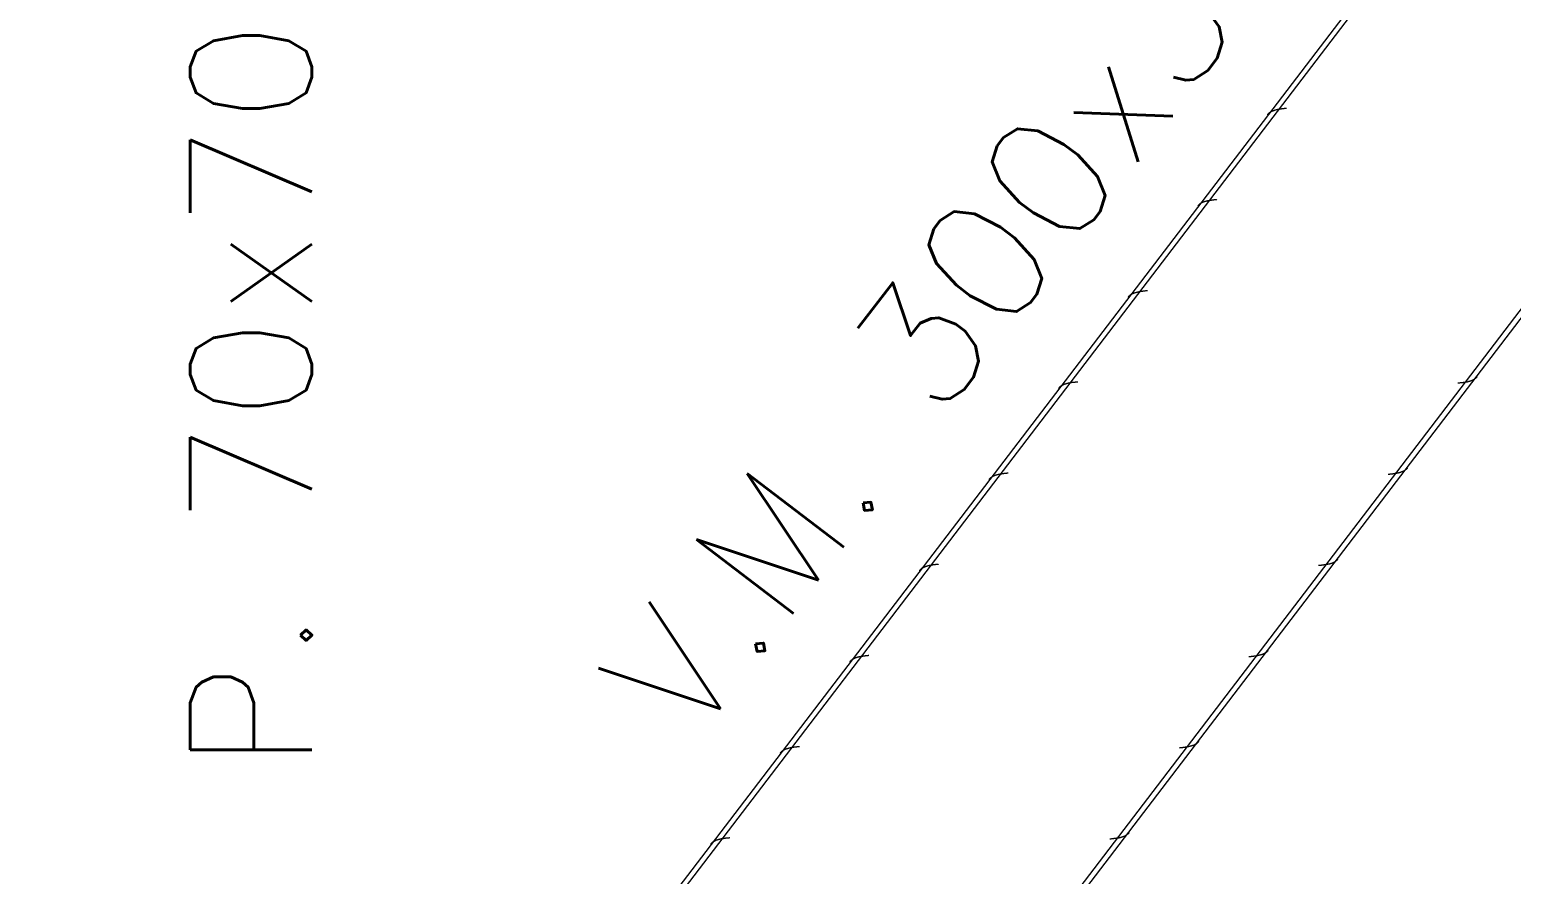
# Model space of a CAD drawing. Extents: x -58 to 5689, y 66 to 4123.
# Drawn here: x 4921.9 to 5058.9, y 3150.1 to 3228.2 of the extents above; entities that cross this region are included whole.
import ezdxf
from ezdxf.xclip import XClip

# ---------------------------------------------------------------- set-up
doc = ezdxf.new("R2010")
doc.units = 0
doc.header["$LTSCALE"] = 30
doc.header["$MEASUREMENT"] = 0
doc.header["$XCLIPFRAME"] = 0
doc.layers.get('0').update_dxf_attribs({"linetype": 'CONTINUOUS'})
doc.layers.add("EJE3-3'$0$RLA-CONTORNO", color=30, linetype='CONTINUOUS', lineweight=15)
doc.layers.add("EJE3-3'$0$RLA-TEXTOS-1", color=9, linetype='CONTINUOUS', lineweight=9)
doc.styles.add("EJE3-3'$0$RomanS", font='romans.shx', dxfattribs={"height": 11.25})

# ---------------------------------------------------------------- blocks, each defined once
blk = doc.blocks.new("EJE3-3'$0$FP_13-EJE 3-3_")
at = {"layer": "EJE3-3'$0$RLA-CONTORNO"}
for p, q in [((2342.67, 1103), (2140.49, 838.02)), ((2254.92, 988.09), (2254.91, 988.07)), ((2254.94, 988.11), (2254.92, 988.09)), ((2254.95, 988.13), (2254.94, 988.11)), ((2254.97, 988.14), (2254.95, 988.13)), ((2254.99, 988.16), (2254.97, 988.14)), ((2255.01, 988.18), (2254.99, 988.16)), ((2255.03, 988.2), (2255.01, 988.18)), ((2255.05, 988.21), (2255.03, 988.2)), ((2255.07, 988.23), (2255.05, 988.21)), ((2255.09, 988.24), (2255.07, 988.23)), ((2255.11, 988.26), (2255.09, 988.24)), ((2255.13, 988.27), (2255.11, 988.26)), ((2255.15, 988.29), (2255.13, 988.27)), ((2255.17, 988.3), (2255.15, 988.29)), ((2255.19, 988.31), (2255.17, 988.3)), ((2255.22, 988.33), (2255.19, 988.31)), ((2255.24, 988.34), (2255.22, 988.33)), ((2255.26, 988.35), (2255.24, 988.34)), ((2255.29, 988.37), (2255.26, 988.35)), ((2255.31, 988.38), (2255.29, 988.37)), ((2255.34, 988.39), (2255.31, 988.38)), ((2255.36, 988.4), (2255.34, 988.39)), ((2255.39, 988.41), (2255.36, 988.4)), ((2255.42, 988.42), (2255.39, 988.41)), ((2255.44, 988.43), (2255.42, 988.42)), ((2255.47, 988.44), (2255.44, 988.43)), ((2255.5, 988.45), (2255.47, 988.44)), ((2255.53, 988.46), (2255.5, 988.45)), ((2255.56, 988.47), (2255.53, 988.46)), ((2255.58, 988.48), (2255.56, 988.47)), ((2255.61, 988.49), (2255.58, 988.48)), ((2255.64, 988.5), (2255.61, 988.49)), ((2255.67, 988.5), (2255.64, 988.5)), ((2255.7, 988.51), (2255.67, 988.5)), ((2255.73, 988.52), (2255.7, 988.51)), ((2255.77, 988.53), (2255.73, 988.52)), ((2255.8, 988.53), (2255.77, 988.53)), ((2255.83, 988.54), (2255.8, 988.53)), ((2255.86, 988.55), (2255.83, 988.54)), ((2255.89, 988.55), (2255.86, 988.55)), ((2255.93, 988.56), (2255.89, 988.55)), ((2255.96, 988.57), (2255.93, 988.56)), ((2255.99, 988.57), (2255.96, 988.57)), ((2256.02, 988.58), (2255.99, 988.57)), ((2256.06, 988.58), (2256.02, 988.58)), ((2256.09, 988.59), (2256.06, 988.58)), ((2256.13, 988.59), (2256.09, 988.59)), ((2256.16, 988.6), (2256.13, 988.59)), ((2256.19, 988.6), (2256.16, 988.6)), ((2256.23, 988.61), (2256.19, 988.6)), ((2256.26, 988.61), (2256.23, 988.61)), ((2256.3, 988.61), (2256.26, 988.61)), ((2256.33, 988.62), (2256.3, 988.61)), ((2256.37, 988.62), (2256.33, 988.62)), ((2256.4, 988.63), (2256.37, 988.62)), ((2256.44, 988.63), (2256.4, 988.63)), ((2256.47, 988.64), (2256.44, 988.63)), ((2256.51, 988.64), (2256.47, 988.64)), ((2256.54, 988.64), (2256.51, 988.64)), ((2256.58, 988.65), (2256.54, 988.64)), ((2256.61, 988.65), (2256.58, 988.65)), ((2256.65, 988.65), (2256.61, 988.65)), ((2256.69, 988.66), (2256.65, 988.65)), ((2248.49, 979.66), (2248.47, 979.64)), ((2248.5, 979.68), (2248.49, 979.66)), ((2248.52, 979.69), (2248.5, 979.68)), ((2248.54, 979.71), (2248.52, 979.69)), ((2248.56, 979.73), (2248.54, 979.71)), ((2248.57, 979.75), (2248.56, 979.73)), ((2248.59, 979.76), (2248.57, 979.75)), ((2248.61, 979.78), (2248.59, 979.76)), ((2248.63, 979.8), (2248.61, 979.78)), ((2248.65, 979.81), (2248.63, 979.8)), ((2248.67, 979.83), (2248.65, 979.81)), ((2248.69, 979.84), (2248.67, 979.83)), ((2248.72, 979.86), (2248.69, 979.84)), ((2248.74, 979.87), (2248.72, 979.86)), ((2248.76, 979.88), (2248.74, 979.87)), ((2248.78, 979.9), (2248.76, 979.88)), ((2248.81, 979.91), (2248.78, 979.9)), ((2248.83, 979.92), (2248.81, 979.91)), ((2248.85, 979.93), (2248.83, 979.92)), ((2248.88, 979.95), (2248.85, 979.93)), ((2248.9, 979.96), (2248.88, 979.95)), ((2248.93, 979.97), (2248.9, 979.96)), ((2248.96, 979.98), (2248.93, 979.97)), ((2248.98, 979.99), (2248.96, 979.98)), ((2249.01, 980), (2248.98, 979.99)), ((2249.04, 980.01), (2249.01, 980)), ((2249.07, 980.02), (2249.04, 980.01)), ((2249.09, 980.03), (2249.07, 980.02)), ((2249.12, 980.04), (2249.09, 980.03)), ((2249.15, 980.05), (2249.12, 980.04)), ((2249.18, 980.06), (2249.15, 980.05)), ((2249.21, 980.06), (2249.18, 980.06)), ((2249.24, 980.07), (2249.21, 980.06)), ((2249.27, 980.08), (2249.24, 980.07)), ((2249.3, 980.09), (2249.27, 980.08)), ((2249.33, 980.09), (2249.3, 980.09)), ((2249.36, 980.1), (2249.33, 980.09)), ((2249.39, 980.11), (2249.36, 980.1)), ((2249.43, 980.11), (2249.39, 980.11)), ((2249.46, 980.12), (2249.43, 980.11)), ((2249.49, 980.13), (2249.46, 980.12)), ((2249.52, 980.13), (2249.49, 980.13)), ((2249.56, 980.14), (2249.52, 980.13)), ((2249.59, 980.14), (2249.56, 980.14)), ((2249.62, 980.15), (2249.59, 980.14)), ((2249.66, 980.15), (2249.62, 980.15)), ((2249.69, 980.16), (2249.66, 980.15)), ((2249.73, 980.16), (2249.69, 980.16)), ((2249.76, 980.17), (2249.73, 980.16)), ((2249.79, 980.17), (2249.76, 980.17)), ((2249.83, 980.18), (2249.79, 980.17)), ((2249.86, 980.18), (2249.83, 980.18)), ((2249.9, 980.19), (2249.86, 980.18)), ((2249.93, 980.19), (2249.9, 980.19)), ((2249.97, 980.2), (2249.93, 980.19)), ((2250, 980.2), (2249.97, 980.2)), ((2250.04, 980.2), (2250, 980.2)), ((2250.07, 980.21), (2250.04, 980.2)), ((2250.11, 980.21), (2250.07, 980.21)), ((2250.14, 980.21), (2250.11, 980.21)), ((2250.18, 980.22), (2250.14, 980.21)), ((2250.22, 980.22), (2250.18, 980.22)), ((2250.25, 980.23), (2250.22, 980.22)), ((2242.05, 971.23), (2242.04, 971.21)), ((2242.07, 971.24), (2242.05, 971.23)), ((2242.09, 971.26), (2242.07, 971.24)), ((2242.1, 971.28), (2242.09, 971.26)), ((2242.12, 971.3), (2242.1, 971.28)), ((2242.14, 971.31), (2242.12, 971.3)), ((2242.16, 971.33), (2242.14, 971.31)), ((2242.18, 971.35), (2242.16, 971.33)), ((2242.2, 971.36), (2242.18, 971.35)), ((2242.22, 971.38), (2242.2, 971.36)), ((2242.24, 971.39), (2242.22, 971.38)), ((2242.26, 971.41), (2242.24, 971.39)), ((2242.28, 971.42), (2242.26, 971.41)), ((2242.3, 971.44), (2242.28, 971.42)), ((2242.33, 971.45), (2242.3, 971.44)), ((2242.35, 971.46), (2242.33, 971.45)), ((2242.37, 971.48), (2242.35, 971.46)), ((2242.4, 971.49), (2242.37, 971.48)), ((2242.42, 971.5), (2242.4, 971.49)), ((2242.45, 971.51), (2242.42, 971.5)), ((2242.47, 971.53), (2242.45, 971.51)), ((2242.5, 971.54), (2242.47, 971.53)), ((2242.52, 971.55), (2242.5, 971.54)), ((2242.55, 971.56), (2242.52, 971.55)), ((2242.58, 971.57), (2242.55, 971.56)), ((2242.6, 971.58), (2242.58, 971.57)), ((2242.63, 971.59), (2242.6, 971.58)), ((2242.66, 971.6), (2242.63, 971.59)), ((2242.69, 971.61), (2242.66, 971.6)), ((2242.72, 971.62), (2242.69, 971.61)), ((2242.75, 971.62), (2242.72, 971.62)), ((2242.78, 971.63), (2242.75, 971.62)), ((2242.81, 971.64), (2242.78, 971.63)), ((2242.84, 971.65), (2242.81, 971.64)), ((2242.87, 971.65), (2242.84, 971.65)), ((2242.9, 971.66), (2242.87, 971.65)), ((2242.93, 971.67), (2242.9, 971.66)), ((2242.96, 971.68), (2242.93, 971.67)), ((2242.99, 971.68), (2242.96, 971.68)), ((2243.03, 971.69), (2242.99, 971.68)), ((2243.06, 971.69), (2243.03, 971.69)), ((2243.09, 971.7), (2243.06, 971.69)), ((2243.12, 971.71), (2243.09, 971.7)), ((2243.16, 971.71), (2243.12, 971.71)), ((2243.19, 971.72), (2243.16, 971.71)), ((2243.22, 971.72), (2243.19, 971.72)), ((2243.26, 971.73), (2243.22, 971.72)), ((2243.29, 971.73), (2243.26, 971.73)), ((2243.33, 971.74), (2243.29, 971.73)), ((2243.36, 971.74), (2243.33, 971.74)), ((2243.39, 971.75), (2243.36, 971.74)), ((2243.43, 971.75), (2243.39, 971.75)), ((2243.46, 971.75), (2243.43, 971.75)), ((2243.5, 971.76), (2243.46, 971.75)), ((2243.53, 971.76), (2243.5, 971.76)), ((2243.57, 971.77), (2243.53, 971.76)), ((2243.6, 971.77), (2243.57, 971.77)), ((2243.64, 971.78), (2243.6, 971.77)), ((2243.68, 971.78), (2243.64, 971.78)), ((2243.71, 971.78), (2243.68, 971.78)), ((2243.75, 971.79), (2243.71, 971.78)), ((2243.78, 971.79), (2243.75, 971.79)), ((2243.82, 971.79), (2243.78, 971.79)), ((2235.85, 962.99), (2235.83, 962.98)), ((2235.87, 963), (2235.85, 962.99)), ((2235.89, 963.02), (2235.87, 963)), ((2235.91, 963.03), (2235.89, 963.02)), ((2235.94, 963.04), (2235.91, 963.03)), ((2235.96, 963.06), (2235.94, 963.04)), ((2235.99, 963.07), (2235.96, 963.06)), ((2236.01, 963.08), (2235.99, 963.07)), ((2236.04, 963.09), (2236.01, 963.08)), ((2236.06, 963.1), (2236.04, 963.09)), ((2236.09, 963.12), (2236.06, 963.1)), ((2236.12, 963.13), (2236.09, 963.12)), ((2236.14, 963.14), (2236.12, 963.13)), ((2236.17, 963.15), (2236.14, 963.14)), ((2236.2, 963.16), (2236.17, 963.15)), ((2236.23, 963.17), (2236.2, 963.16)), ((2236.25, 963.17), (2236.23, 963.17)), ((2236.28, 963.18), (2236.25, 963.17)), ((2236.31, 963.19), (2236.28, 963.18)), ((2236.34, 963.2), (2236.31, 963.19)), ((2236.37, 963.21), (2236.34, 963.2)), ((2236.4, 963.22), (2236.37, 963.21)), ((2236.43, 963.22), (2236.4, 963.22)), ((2236.46, 963.23), (2236.43, 963.22)), ((2236.5, 963.24), (2236.46, 963.23)), ((2236.53, 963.24), (2236.5, 963.24)), ((2236.56, 963.25), (2236.53, 963.24)), ((2236.59, 963.26), (2236.56, 963.25)), ((2236.62, 963.26), (2236.59, 963.26)), ((2236.66, 963.27), (2236.62, 963.26)), ((2236.69, 963.27), (2236.66, 963.27)), ((2236.72, 963.28), (2236.69, 963.27)), ((2236.76, 963.29), (2236.72, 963.28)), ((2236.79, 963.29), (2236.76, 963.29)), ((2236.82, 963.3), (2236.79, 963.29)), ((2236.86, 963.3), (2236.82, 963.3)), ((2236.89, 963.31), (2236.86, 963.3)), ((2236.93, 963.31), (2236.89, 963.31)), ((2236.96, 963.31), (2236.93, 963.31)), ((2237, 963.32), (2236.96, 963.31)), ((2237.03, 963.32), (2237, 963.32)), ((2237.07, 963.33), (2237.03, 963.32)), ((2237.1, 963.33), (2237.07, 963.33)), ((2237.14, 963.34), (2237.1, 963.33)), ((2237.17, 963.34), (2237.14, 963.34)), ((2237.21, 963.34), (2237.17, 963.34)), ((2237.24, 963.35), (2237.21, 963.34)), ((2237.28, 963.35), (2237.24, 963.35)), ((2237.31, 963.35), (2237.28, 963.35)), ((2237.35, 963.36), (2237.31, 963.35)), ((2237.38, 963.36), (2237.35, 963.36)), ((2235.62, 962.79), (2235.6, 962.77)), ((2235.64, 962.81), (2235.62, 962.79)), ((2235.65, 962.83), (2235.64, 962.81)), ((2235.67, 962.85), (2235.65, 962.83)), ((2235.69, 962.87), (2235.67, 962.85)), ((2235.71, 962.88), (2235.69, 962.87)), ((2235.72, 962.9), (2235.71, 962.88)), ((2235.74, 962.92), (2235.72, 962.9)), ((2235.76, 962.93), (2235.74, 962.92)), ((2235.78, 962.95), (2235.76, 962.93)), ((2235.8, 962.96), (2235.78, 962.95)), ((2235.83, 962.98), (2235.8, 962.96)), ((2229.88, 954.76), (2229.85, 954.75)), ((2229.91, 954.77), (2229.88, 954.76)), ((2229.94, 954.78), (2229.91, 954.77)), ((2229.97, 954.78), (2229.94, 954.78)), ((2230, 954.79), (2229.97, 954.78)), ((2230.03, 954.8), (2230, 954.79)), ((2230.06, 954.8), (2230.03, 954.8)), ((2230.09, 954.81), (2230.06, 954.8)), ((2230.13, 954.82), (2230.09, 954.81)), ((2230.16, 954.82), (2230.13, 954.82)), ((2230.19, 954.83), (2230.16, 954.82)), ((2230.22, 954.84), (2230.19, 954.83)), ((2230.26, 954.84), (2230.22, 954.84)), ((2230.29, 954.85), (2230.26, 954.84)), ((2230.32, 954.85), (2230.29, 954.85)), ((2230.36, 954.86), (2230.32, 954.85)), ((2230.39, 954.86), (2230.36, 954.86)), ((2230.42, 954.87), (2230.39, 954.86)), ((2230.46, 954.87), (2230.42, 954.87)), ((2230.49, 954.88), (2230.46, 954.87)), ((2230.53, 954.88), (2230.49, 954.88)), ((2230.56, 954.89), (2230.53, 954.88)), ((2230.6, 954.89), (2230.56, 954.89)), ((2230.63, 954.89), (2230.6, 954.89)), ((2230.67, 954.9), (2230.63, 954.89)), ((2230.7, 954.9), (2230.67, 954.9)), ((2230.74, 954.91), (2230.7, 954.9)), ((2230.77, 954.91), (2230.74, 954.91)), ((2230.81, 954.91), (2230.77, 954.91)), ((2230.84, 954.92), (2230.81, 954.91)), ((2230.88, 954.92), (2230.84, 954.92)), ((2230.91, 954.93), (2230.88, 954.92)), ((2230.95, 954.93), (2230.91, 954.93)), ((2229.19, 954.36), (2229.17, 954.34)), ((2229.2, 954.38), (2229.19, 954.36)), ((2229.22, 954.4), (2229.2, 954.38)), ((2229.24, 954.42), (2229.22, 954.4)), ((2229.25, 954.43), (2229.24, 954.42)), ((2229.27, 954.45), (2229.25, 954.43)), ((2229.29, 954.47), (2229.27, 954.45)), ((2229.31, 954.48), (2229.29, 954.47)), ((2229.33, 954.5), (2229.31, 954.48)), ((2229.35, 954.51), (2229.33, 954.5)), ((2229.37, 954.53), (2229.35, 954.51)), ((2229.39, 954.54), (2229.37, 954.53)), ((2229.41, 954.56), (2229.39, 954.54)), ((2229.44, 954.57), (2229.41, 954.56)), ((2229.46, 954.59), (2229.44, 954.57)), ((2229.48, 954.6), (2229.46, 954.59)), ((2229.5, 954.61), (2229.48, 954.6)), ((2229.53, 954.63), (2229.5, 954.61)), ((2229.55, 954.64), (2229.53, 954.63)), ((2229.58, 954.65), (2229.55, 954.64)), ((2229.6, 954.66), (2229.58, 954.65)), ((2229.63, 954.67), (2229.6, 954.66)), ((2229.65, 954.68), (2229.63, 954.67)), ((2229.68, 954.69), (2229.65, 954.68)), ((2229.71, 954.7), (2229.68, 954.69)), ((2229.74, 954.71), (2229.71, 954.7)), ((2229.76, 954.72), (2229.74, 954.71)), ((2229.79, 954.73), (2229.76, 954.72)), ((2229.82, 954.74), (2229.79, 954.73)), ((2229.85, 954.75), (2229.82, 954.74)), ((2222.75, 945.93), (2222.74, 945.91)), ((2222.77, 945.95), (2222.75, 945.93)), ((2222.79, 945.97), (2222.77, 945.95)), ((2222.8, 945.98), (2222.79, 945.97)), ((2222.82, 946), (2222.8, 945.98)), ((2222.84, 946.02), (2222.82, 946)), ((2222.86, 946.03), (2222.84, 946.02)), ((2222.88, 946.05), (2222.86, 946.03)), ((2222.9, 946.07), (2222.88, 946.05)), ((2222.92, 946.08), (2222.9, 946.07)), ((2222.94, 946.1), (2222.92, 946.08)), ((2222.96, 946.11), (2222.94, 946.1)), ((2222.98, 946.13), (2222.96, 946.11)), ((2223, 946.14), (2222.98, 946.13)), ((2223.02, 946.15), (2223, 946.14)), ((2223.05, 946.17), (2223.02, 946.15)), ((2223.07, 946.18), (2223.05, 946.17)), ((2223.09, 946.19), (2223.07, 946.18)), ((2223.12, 946.21), (2223.09, 946.19)), ((2223.14, 946.22), (2223.12, 946.21)), ((2223.17, 946.23), (2223.14, 946.22)), ((2223.19, 946.24), (2223.17, 946.23)), ((2223.22, 946.25), (2223.19, 946.24)), ((2223.25, 946.26), (2223.22, 946.25)), ((2223.27, 946.27), (2223.25, 946.26)), ((2223.3, 946.28), (2223.27, 946.27)), ((2223.33, 946.29), (2223.3, 946.28)), ((2223.36, 946.3), (2223.33, 946.29)), ((2223.39, 946.31), (2223.36, 946.3)), ((2223.42, 946.32), (2223.39, 946.31)), ((2223.44, 946.33), (2223.42, 946.32)), ((2223.47, 946.34), (2223.44, 946.33)), ((2223.5, 946.34), (2223.47, 946.34)), ((2223.53, 946.35), (2223.5, 946.34)), ((2223.57, 946.36), (2223.53, 946.35)), ((2223.6, 946.37), (2223.57, 946.36)), ((2223.63, 946.37), (2223.6, 946.37)), ((2223.66, 946.38), (2223.63, 946.37)), ((2223.69, 946.39), (2223.66, 946.38)), ((2223.72, 946.39), (2223.69, 946.39)), ((2223.76, 946.4), (2223.72, 946.39)), ((2223.79, 946.4), (2223.76, 946.4)), ((2223.82, 946.41), (2223.79, 946.4)), ((2223.85, 946.42), (2223.82, 946.41)), ((2223.89, 946.42), (2223.85, 946.42)), ((2223.92, 946.43), (2223.89, 946.42)), ((2223.96, 946.43), (2223.92, 946.43)), ((2223.99, 946.44), (2223.96, 946.43)), ((2224.02, 946.44), (2223.99, 946.44)), ((2224.06, 946.45), (2224.02, 946.44)), ((2224.09, 946.45), (2224.06, 946.45)), ((2224.13, 946.45), (2224.09, 946.45)), ((2224.16, 946.46), (2224.13, 946.45)), ((2224.2, 946.46), (2224.16, 946.46)), ((2224.23, 946.47), (2224.2, 946.46)), ((2224.27, 946.47), (2224.23, 946.47)), ((2224.3, 946.47), (2224.27, 946.47)), ((2224.34, 946.48), (2224.3, 946.47)), ((2224.37, 946.48), (2224.34, 946.48)), ((2224.41, 946.49), (2224.37, 946.48)), ((2224.44, 946.49), (2224.41, 946.49)), ((2224.48, 946.49), (2224.44, 946.49)), ((2224.52, 946.5), (2224.48, 946.49)), ((2216.32, 937.5), (2216.3, 937.48)), ((2216.33, 937.52), (2216.32, 937.5)), ((2216.35, 937.53), (2216.33, 937.52)), ((2216.37, 937.55), (2216.35, 937.53)), ((2216.39, 937.57), (2216.37, 937.55)), ((2216.4, 937.59), (2216.39, 937.57)), ((2216.42, 937.6), (2216.4, 937.59)), ((2216.44, 937.62), (2216.42, 937.6)), ((2216.46, 937.63), (2216.44, 937.62)), ((2216.48, 937.65), (2216.46, 937.63)), ((2216.5, 937.67), (2216.48, 937.65)), ((2216.52, 937.68), (2216.5, 937.67)), ((2216.55, 937.69), (2216.52, 937.68)), ((2216.57, 937.71), (2216.55, 937.69)), ((2216.59, 937.72), (2216.57, 937.71)), ((2216.61, 937.74), (2216.59, 937.72)), ((2216.64, 937.75), (2216.61, 937.74)), ((2216.66, 937.76), (2216.64, 937.75)), ((2216.69, 937.77), (2216.66, 937.76)), ((2216.71, 937.79), (2216.69, 937.77)), ((2216.74, 937.8), (2216.71, 937.79)), ((2216.76, 937.81), (2216.74, 937.8)), ((2216.79, 937.82), (2216.76, 937.81)), ((2216.81, 937.83), (2216.79, 937.82)), ((2216.84, 937.84), (2216.81, 937.83)), ((2216.87, 937.85), (2216.84, 937.84)), ((2216.9, 937.86), (2216.87, 937.85)), ((2216.92, 937.87), (2216.9, 937.86)), ((2216.95, 937.88), (2216.92, 937.87)), ((2216.98, 937.89), (2216.95, 937.88)), ((2217.01, 937.9), (2216.98, 937.89)), ((2217.04, 937.9), (2217.01, 937.9)), ((2217.07, 937.91), (2217.04, 937.9)), ((2217.1, 937.92), (2217.07, 937.91)), ((2217.13, 937.93), (2217.1, 937.92)), ((2217.16, 937.93), (2217.13, 937.93)), ((2217.19, 937.94), (2217.16, 937.93)), ((2217.23, 937.95), (2217.19, 937.94)), ((2217.26, 937.95), (2217.23, 937.95)), ((2217.29, 937.96), (2217.26, 937.95)), ((2217.32, 937.97), (2217.29, 937.96)), ((2217.35, 937.97), (2217.32, 937.97)), ((2217.39, 937.98), (2217.35, 937.97)), ((2217.42, 937.98), (2217.39, 937.98)), ((2217.45, 937.99), (2217.42, 937.98)), ((2217.49, 937.99), (2217.45, 937.99)), ((2217.52, 938), (2217.49, 937.99)), ((2217.56, 938), (2217.52, 938)), ((2217.59, 938.01), (2217.56, 938)), ((2217.62, 938.01), (2217.59, 938.01)), ((2217.66, 938.02), (2217.62, 938.01)), ((2217.69, 938.02), (2217.66, 938.02)), ((2217.73, 938.03), (2217.69, 938.02)), ((2217.76, 938.03), (2217.73, 938.03)), ((2217.8, 938.03), (2217.76, 938.03)), ((2217.83, 938.04), (2217.8, 938.03)), ((2217.87, 938.04), (2217.83, 938.04)), ((2217.9, 938.05), (2217.87, 938.04)), ((2217.94, 938.05), (2217.9, 938.05)), ((2217.98, 938.05), (2217.94, 938.05)), ((2218.01, 938.06), (2217.98, 938.05)), ((2218.05, 938.06), (2218.01, 938.06)), ((2218.08, 938.07), (2218.05, 938.06)), ((2209.88, 929.06), (2209.87, 929.05)), ((2209.9, 929.08), (2209.88, 929.06)), ((2209.92, 929.1), (2209.9, 929.08)), ((2209.93, 929.12), (2209.92, 929.1)), ((2209.95, 929.14), (2209.93, 929.12)), ((2209.97, 929.15), (2209.95, 929.14)), ((2209.99, 929.17), (2209.97, 929.15)), ((2210.01, 929.19), (2209.99, 929.17)), ((2210.03, 929.2), (2210.01, 929.19)), ((2210.05, 929.22), (2210.03, 929.2)), ((2210.07, 929.23), (2210.05, 929.22)), ((2210.09, 929.25), (2210.07, 929.23)), ((2210.11, 929.26), (2210.09, 929.25)), ((2210.13, 929.28), (2210.11, 929.26)), ((2210.16, 929.29), (2210.13, 929.28)), ((2210.18, 929.3), (2210.16, 929.29)), ((2210.2, 929.32), (2210.18, 929.3)), ((2210.23, 929.33), (2210.2, 929.32)), ((2210.25, 929.34), (2210.23, 929.33)), ((2210.28, 929.35), (2210.25, 929.34)), ((2210.3, 929.36), (2210.28, 929.35)), ((2210.33, 929.38), (2210.3, 929.36)), ((2210.35, 929.39), (2210.33, 929.38)), ((2210.38, 929.4), (2210.35, 929.39)), ((2210.41, 929.41), (2210.38, 929.4)), ((2210.43, 929.42), (2210.41, 929.41)), ((2210.46, 929.43), (2210.43, 929.42)), ((2210.49, 929.44), (2210.46, 929.43)), ((2210.52, 929.45), (2210.49, 929.44)), ((2210.55, 929.45), (2210.52, 929.45)), ((2210.58, 929.46), (2210.55, 929.45)), ((2210.61, 929.47), (2210.58, 929.46)), ((2210.64, 929.48), (2210.61, 929.47)), ((2210.67, 929.49), (2210.64, 929.48)), ((2210.7, 929.49), (2210.67, 929.49)), ((2210.73, 929.5), (2210.7, 929.49)), ((2210.76, 929.51), (2210.73, 929.5)), ((2210.79, 929.52), (2210.76, 929.51)), ((2210.82, 929.52), (2210.79, 929.52)), ((2210.86, 929.53), (2210.82, 929.52)), ((2210.89, 929.53), (2210.86, 929.53)), ((2210.92, 929.54), (2210.89, 929.53)), ((2210.95, 929.55), (2210.92, 929.54)), ((2210.99, 929.55), (2210.95, 929.55)), ((2211.02, 929.56), (2210.99, 929.55)), ((2211.05, 929.56), (2211.02, 929.56)), ((2211.09, 929.57), (2211.05, 929.56)), ((2211.12, 929.57), (2211.09, 929.57)), ((2211.16, 929.58), (2211.12, 929.57)), ((2211.19, 929.58), (2211.16, 929.58)), ((2211.23, 929.59), (2211.19, 929.58)), ((2211.26, 929.59), (2211.23, 929.59)), ((2211.29, 929.59), (2211.26, 929.59)), ((2211.33, 929.6), (2211.29, 929.59)), ((2211.37, 929.6), (2211.33, 929.6)), ((2211.4, 929.61), (2211.37, 929.6)), ((2211.44, 929.61), (2211.4, 929.61)), ((2211.47, 929.61), (2211.44, 929.61)), ((2211.51, 929.62), (2211.47, 929.61)), ((2211.54, 929.62), (2211.51, 929.62)), ((2211.58, 929.63), (2211.54, 929.62)), ((2211.61, 929.63), (2211.58, 929.63)), ((2211.65, 929.63), (2211.61, 929.63)), ((2203.45, 920.63), (2203.44, 920.61)), ((2203.47, 920.65), (2203.45, 920.63)), ((2203.48, 920.67), (2203.47, 920.65)), ((2203.5, 920.69), (2203.48, 920.67)), ((2203.52, 920.7), (2203.5, 920.69)), ((2203.54, 920.72), (2203.52, 920.7)), ((2203.56, 920.74), (2203.54, 920.72)), ((2203.57, 920.75), (2203.56, 920.74)), ((2203.59, 920.77), (2203.57, 920.75)), ((2203.61, 920.79), (2203.59, 920.77)), ((2203.64, 920.8), (2203.61, 920.79)), ((2203.66, 920.82), (2203.64, 920.8)), ((2203.68, 920.83), (2203.66, 920.82)), ((2203.7, 920.84), (2203.68, 920.83)), ((2203.72, 920.86), (2203.7, 920.84)), ((2203.75, 920.87), (2203.72, 920.86)), ((2203.77, 920.88), (2203.75, 920.87)), ((2203.79, 920.9), (2203.77, 920.88)), ((2203.82, 920.91), (2203.79, 920.9)), ((2203.84, 920.92), (2203.82, 920.91)), ((2203.87, 920.93), (2203.84, 920.92)), ((2203.89, 920.94), (2203.87, 920.93)), ((2203.92, 920.95), (2203.89, 920.94)), ((2203.95, 920.97), (2203.92, 920.95)), ((2203.97, 920.98), (2203.95, 920.97)), ((2204, 920.99), (2203.97, 920.98)), ((2204.03, 921), (2204, 920.99)), ((2204.06, 921), (2204.03, 921)), ((2204.08, 921.01), (2204.06, 921)), ((2204.11, 921.02), (2204.08, 921.01)), ((2204.14, 921.03), (2204.11, 921.02)), ((2204.17, 921.04), (2204.14, 921.03)), ((2204.2, 921.05), (2204.17, 921.04)), ((2204.23, 921.05), (2204.2, 921.05)), ((2204.26, 921.06), (2204.23, 921.05)), ((2204.29, 921.07), (2204.26, 921.06)), ((2204.33, 921.08), (2204.29, 921.07)), ((2204.36, 921.08), (2204.33, 921.08)), ((2204.39, 921.09), (2204.36, 921.08)), ((2204.42, 921.1), (2204.39, 921.09)), ((2204.45, 921.1), (2204.42, 921.1)), ((2204.49, 921.11), (2204.45, 921.1)), ((2204.52, 921.11), (2204.49, 921.11)), ((2204.55, 921.12), (2204.52, 921.11)), ((2204.59, 921.12), (2204.55, 921.12)), ((2204.62, 921.13), (2204.59, 921.12)), ((2204.65, 921.13), (2204.62, 921.13)), ((2204.69, 921.14), (2204.65, 921.13)), ((2204.72, 921.14), (2204.69, 921.14)), ((2204.76, 921.15), (2204.72, 921.14)), ((2204.79, 921.15), (2204.76, 921.15)), ((2204.83, 921.16), (2204.79, 921.15)), ((2204.86, 921.16), (2204.83, 921.16)), ((2204.9, 921.17), (2204.86, 921.16)), ((2204.93, 921.17), (2204.9, 921.17)), ((2204.97, 921.17), (2204.93, 921.17)), ((2205, 921.18), (2204.97, 921.17)), ((2205.04, 921.18), (2205, 921.18)), ((2205.07, 921.19), (2205.04, 921.18)), ((2205.11, 921.19), (2205.07, 921.19)), ((2205.14, 921.19), (2205.11, 921.19)), ((2205.18, 921.2), (2205.14, 921.19)), ((2205.21, 921.2), (2205.18, 921.2))]:
    blk.add_line(p, q, dxfattribs=at)
blk = doc.blocks.new("EJE3-3'$0$FP_14-EJE 3-3_")
at = {"layer": "EJE3-3'$0$RLA-CONTORNO"}
for p, q in [((2140.49, 788.56), (2345.48, 1057.22)), ((2272.55, 963.25), (2272.51, 963.24)), ((2272.58, 963.25), (2272.55, 963.25)), ((2272.62, 963.25), (2272.58, 963.25)), ((2272.65, 963.26), (2272.62, 963.25)), ((2272.69, 963.26), (2272.65, 963.26)), ((2272.73, 963.27), (2272.69, 963.26)), ((2272.76, 963.27), (2272.73, 963.27)), ((2272.8, 963.27), (2272.76, 963.27)), ((2272.83, 963.28), (2272.8, 963.27)), ((2272.87, 963.28), (2272.83, 963.28)), ((2272.9, 963.29), (2272.87, 963.28)), ((2272.94, 963.29), (2272.9, 963.29)), ((2272.97, 963.29), (2272.94, 963.29)), ((2273, 963.3), (2272.97, 963.29)), ((2273.04, 963.3), (2273, 963.3)), ((2273.07, 963.31), (2273.04, 963.3)), ((2273.11, 963.31), (2273.07, 963.31)), ((2273.14, 963.32), (2273.11, 963.31)), ((2273.17, 963.32), (2273.14, 963.32)), ((2273.21, 963.33), (2273.17, 963.32)), ((2273.24, 963.34), (2273.21, 963.33)), ((2273.27, 963.34), (2273.24, 963.34)), ((2273.3, 963.35), (2273.27, 963.34)), ((2273.34, 963.35), (2273.3, 963.35)), ((2273.37, 963.36), (2273.34, 963.35)), ((2273.4, 963.37), (2273.37, 963.36)), ((2273.43, 963.37), (2273.4, 963.37)), ((2273.46, 963.38), (2273.43, 963.37)), ((2273.49, 963.39), (2273.46, 963.38)), ((2273.52, 963.4), (2273.49, 963.39)), ((2273.55, 963.4), (2273.52, 963.4)), ((2273.58, 963.41), (2273.55, 963.4)), ((2273.61, 963.42), (2273.58, 963.41)), ((2273.64, 963.43), (2273.61, 963.42)), ((2273.67, 963.44), (2273.64, 963.43)), ((2273.7, 963.45), (2273.67, 963.44)), ((2273.73, 963.46), (2273.7, 963.45)), ((2273.75, 963.47), (2273.73, 963.46)), ((2273.78, 963.48), (2273.75, 963.47)), ((2273.81, 963.49), (2273.78, 963.48)), ((2273.83, 963.5), (2273.81, 963.49)), ((2273.86, 963.51), (2273.83, 963.5)), ((2273.88, 963.52), (2273.86, 963.51)), ((2273.91, 963.53), (2273.88, 963.52)), ((2273.93, 963.55), (2273.91, 963.53)), ((2273.96, 963.56), (2273.93, 963.55)), ((2273.98, 963.57), (2273.96, 963.56)), ((2274, 963.59), (2273.98, 963.57)), ((2274.03, 963.6), (2274, 963.59)), ((2274.05, 963.61), (2274.03, 963.6)), ((2274.07, 963.63), (2274.05, 963.61)), ((2274.09, 963.64), (2274.07, 963.63)), ((2274.11, 963.66), (2274.09, 963.64)), ((2274.13, 963.67), (2274.11, 963.66)), ((2274.15, 963.69), (2274.13, 963.67)), ((2274.17, 963.71), (2274.15, 963.69)), ((2274.19, 963.72), (2274.17, 963.71)), ((2274.21, 963.74), (2274.19, 963.72)), ((2274.23, 963.76), (2274.21, 963.74)), ((2274.24, 963.77), (2274.23, 963.76)), ((2274.26, 963.79), (2274.24, 963.77)), ((2274.28, 963.81), (2274.26, 963.79)), ((2274.29, 963.83), (2274.28, 963.81)), ((2266.11, 954.81), (2266.08, 954.81)), ((2266.15, 954.82), (2266.11, 954.81)), ((2266.19, 954.82), (2266.15, 954.82)), ((2266.22, 954.83), (2266.19, 954.82)), ((2266.26, 954.83), (2266.22, 954.83)), ((2266.29, 954.83), (2266.26, 954.83)), ((2266.33, 954.84), (2266.29, 954.83)), ((2266.36, 954.84), (2266.33, 954.84)), ((2266.4, 954.85), (2266.36, 954.84)), ((2266.43, 954.85), (2266.4, 954.85)), ((2266.47, 954.85), (2266.43, 954.85)), ((2266.5, 954.86), (2266.47, 954.85)), ((2266.54, 954.86), (2266.5, 954.86)), ((2266.57, 954.87), (2266.54, 954.86)), ((2266.6, 954.87), (2266.57, 954.87)), ((2266.64, 954.88), (2266.6, 954.87)), ((2266.67, 954.88), (2266.64, 954.88)), ((2266.71, 954.89), (2266.67, 954.88)), ((2266.74, 954.89), (2266.71, 954.89)), ((2266.77, 954.9), (2266.74, 954.89)), ((2266.81, 954.9), (2266.77, 954.9)), ((2266.84, 954.91), (2266.81, 954.9)), ((2266.87, 954.92), (2266.84, 954.91)), ((2266.9, 954.92), (2266.87, 954.92)), ((2266.94, 954.93), (2266.9, 954.92)), ((2266.97, 954.94), (2266.94, 954.93)), ((2267, 954.94), (2266.97, 954.94)), ((2267.03, 954.95), (2267, 954.94)), ((2267.06, 954.96), (2267.03, 954.95)), ((2267.09, 954.96), (2267.06, 954.96)), ((2267.12, 954.97), (2267.09, 954.96)), ((2267.15, 954.98), (2267.12, 954.97)), ((2267.18, 954.99), (2267.15, 954.98)), ((2267.21, 955), (2267.18, 954.99)), ((2267.24, 955.01), (2267.21, 955)), ((2267.26, 955.02), (2267.24, 955.01)), ((2267.29, 955.03), (2267.26, 955.02)), ((2267.32, 955.04), (2267.29, 955.03)), ((2267.35, 955.05), (2267.32, 955.04)), ((2267.37, 955.06), (2267.35, 955.05)), ((2267.4, 955.07), (2267.37, 955.06)), ((2267.43, 955.08), (2267.4, 955.07)), ((2267.45, 955.09), (2267.43, 955.08)), ((2267.48, 955.1), (2267.45, 955.09)), ((2267.5, 955.11), (2267.48, 955.1)), ((2267.52, 955.13), (2267.5, 955.11)), ((2267.55, 955.14), (2267.52, 955.13)), ((2267.57, 955.15), (2267.55, 955.14)), ((2267.59, 955.17), (2267.57, 955.15)), ((2267.62, 955.18), (2267.59, 955.17)), ((2267.64, 955.2), (2267.62, 955.18)), ((2267.66, 955.21), (2267.64, 955.2)), ((2267.68, 955.23), (2267.66, 955.21)), ((2267.7, 955.24), (2267.68, 955.23)), ((2267.72, 955.26), (2267.7, 955.24)), ((2267.74, 955.27), (2267.72, 955.26)), ((2267.76, 955.29), (2267.74, 955.27)), ((2267.77, 955.31), (2267.76, 955.29)), ((2267.79, 955.32), (2267.77, 955.31)), ((2267.81, 955.34), (2267.79, 955.32)), ((2267.83, 955.36), (2267.81, 955.34)), ((2267.84, 955.38), (2267.83, 955.36)), ((2267.86, 955.4), (2267.84, 955.38)), ((2260.69, 946.54), (2260.66, 946.53)), ((2260.72, 946.55), (2260.69, 946.54)), ((2260.75, 946.56), (2260.72, 946.55)), ((2260.77, 946.57), (2260.75, 946.56)), ((2260.8, 946.57), (2260.77, 946.57)), ((2260.83, 946.58), (2260.8, 946.57)), ((2260.86, 946.59), (2260.83, 946.58)), ((2260.89, 946.6), (2260.86, 946.59)), ((2260.91, 946.61), (2260.89, 946.6)), ((2260.94, 946.62), (2260.91, 946.61)), ((2260.97, 946.64), (2260.94, 946.62)), ((2260.99, 946.65), (2260.97, 946.64)), ((2261.02, 946.66), (2260.99, 946.65)), ((2261.04, 946.67), (2261.02, 946.66)), ((2261.07, 946.68), (2261.04, 946.67)), ((2261.09, 946.7), (2261.07, 946.68)), ((2261.11, 946.71), (2261.09, 946.7)), ((2261.14, 946.72), (2261.11, 946.71)), ((2261.16, 946.74), (2261.14, 946.72)), ((2261.18, 946.75), (2261.16, 946.74)), ((2261.2, 946.76), (2261.18, 946.75)), ((2261.22, 946.78), (2261.2, 946.76)), ((2261.24, 946.79), (2261.22, 946.78)), ((2261.26, 946.81), (2261.24, 946.79)), ((2261.28, 946.82), (2261.26, 946.81)), ((2261.3, 946.84), (2261.28, 946.82)), ((2261.32, 946.86), (2261.3, 946.84)), ((2261.34, 946.87), (2261.32, 946.86)), ((2261.36, 946.89), (2261.34, 946.87)), ((2261.38, 946.91), (2261.36, 946.89)), ((2261.39, 946.93), (2261.38, 946.91)), ((2261.41, 946.95), (2261.39, 946.93)), ((2261.42, 946.97), (2261.41, 946.95)), ((2259.68, 946.38), (2259.64, 946.38)), ((2259.72, 946.39), (2259.68, 946.38)), ((2259.75, 946.39), (2259.72, 946.39)), ((2259.79, 946.39), (2259.75, 946.39)), ((2259.82, 946.4), (2259.79, 946.39)), ((2259.86, 946.4), (2259.82, 946.4)), ((2259.89, 946.4), (2259.86, 946.4)), ((2259.93, 946.41), (2259.89, 946.4)), ((2259.96, 946.41), (2259.93, 946.41)), ((2260, 946.42), (2259.96, 946.41)), ((2260.03, 946.42), (2260, 946.42)), ((2260.07, 946.43), (2260.03, 946.42)), ((2260.1, 946.43), (2260.07, 946.43)), ((2260.14, 946.44), (2260.1, 946.43)), ((2260.17, 946.44), (2260.14, 946.44)), ((2260.2, 946.44), (2260.17, 946.44)), ((2260.24, 946.45), (2260.2, 946.44)), ((2260.27, 946.45), (2260.24, 946.45)), ((2260.31, 946.46), (2260.27, 946.45)), ((2260.34, 946.47), (2260.31, 946.46)), ((2260.37, 946.47), (2260.34, 946.47)), ((2260.4, 946.48), (2260.37, 946.47)), ((2260.44, 946.48), (2260.4, 946.48)), ((2260.47, 946.49), (2260.44, 946.48)), ((2260.5, 946.5), (2260.47, 946.49)), ((2260.53, 946.5), (2260.5, 946.5)), ((2260.56, 946.51), (2260.53, 946.5)), ((2260.6, 946.52), (2260.56, 946.51)), ((2260.63, 946.52), (2260.6, 946.52)), ((2260.66, 946.53), (2260.63, 946.52)), ((2254.77, 938.33), (2254.75, 938.32)), ((2254.79, 938.35), (2254.77, 938.33)), ((2254.81, 938.36), (2254.79, 938.35)), ((2254.83, 938.38), (2254.81, 938.36)), ((2254.85, 938.39), (2254.83, 938.38)), ((2254.87, 938.41), (2254.85, 938.39)), ((2254.89, 938.43), (2254.87, 938.41)), ((2254.91, 938.44), (2254.89, 938.43)), ((2254.92, 938.46), (2254.91, 938.44)), ((2254.94, 938.48), (2254.92, 938.46)), ((2254.96, 938.5), (2254.94, 938.48)), ((2254.97, 938.51), (2254.96, 938.5)), ((2254.99, 938.53), (2254.97, 938.51)), ((2253.25, 937.95), (2253.21, 937.95)), ((2253.28, 937.95), (2253.25, 937.95)), ((2253.32, 937.96), (2253.28, 937.95)), ((2253.35, 937.96), (2253.32, 937.96)), ((2253.39, 937.96), (2253.35, 937.96)), ((2253.42, 937.97), (2253.39, 937.96)), ((2253.46, 937.97), (2253.42, 937.97)), ((2253.49, 937.98), (2253.46, 937.97)), ((2253.53, 937.98), (2253.49, 937.98)), ((2253.56, 937.99), (2253.53, 937.98)), ((2253.6, 937.99), (2253.56, 937.99)), ((2253.63, 937.99), (2253.6, 937.99)), ((2253.67, 938), (2253.63, 937.99)), ((2253.7, 938), (2253.67, 938)), ((2253.74, 938.01), (2253.7, 938)), ((2253.77, 938.01), (2253.74, 938.01)), ((2253.8, 938.02), (2253.77, 938.01)), ((2253.84, 938.02), (2253.8, 938.02)), ((2253.87, 938.03), (2253.84, 938.02)), ((2253.91, 938.03), (2253.87, 938.03)), ((2253.94, 938.04), (2253.91, 938.03)), ((2253.97, 938.05), (2253.94, 938.04)), ((2254, 938.05), (2253.97, 938.05)), ((2254.04, 938.06), (2254, 938.05)), ((2254.07, 938.06), (2254.04, 938.06)), ((2254.1, 938.07), (2254.07, 938.06)), ((2254.13, 938.08), (2254.1, 938.07)), ((2254.16, 938.09), (2254.13, 938.08)), ((2254.19, 938.09), (2254.16, 938.09)), ((2254.22, 938.1), (2254.19, 938.09)), ((2254.25, 938.11), (2254.22, 938.1)), ((2254.28, 938.12), (2254.25, 938.11)), ((2254.31, 938.12), (2254.28, 938.12)), ((2254.34, 938.13), (2254.31, 938.12)), ((2254.37, 938.14), (2254.34, 938.13)), ((2254.4, 938.15), (2254.37, 938.14)), ((2254.42, 938.16), (2254.4, 938.15)), ((2254.45, 938.17), (2254.42, 938.16)), ((2254.48, 938.18), (2254.45, 938.17)), ((2254.51, 938.19), (2254.48, 938.18)), ((2254.53, 938.2), (2254.51, 938.19)), ((2254.56, 938.21), (2254.53, 938.2)), ((2254.58, 938.23), (2254.56, 938.21)), ((2254.61, 938.24), (2254.58, 938.23)), ((2254.63, 938.25), (2254.61, 938.24)), ((2254.66, 938.26), (2254.63, 938.25)), ((2254.68, 938.28), (2254.66, 938.26)), ((2254.7, 938.29), (2254.68, 938.28)), ((2254.73, 938.3), (2254.7, 938.29)), ((2254.75, 938.32), (2254.73, 938.3)), ((2246.81, 929.52), (2246.78, 929.51)), ((2246.85, 929.52), (2246.81, 929.52)), ((2246.88, 929.53), (2246.85, 929.52)), ((2246.92, 929.53), (2246.88, 929.53)), ((2246.95, 929.53), (2246.92, 929.53)), ((2246.99, 929.54), (2246.95, 929.53)), ((2247.03, 929.54), (2246.99, 929.54)), ((2247.06, 929.54), (2247.03, 929.54)), ((2247.1, 929.55), (2247.06, 929.54)), ((2247.13, 929.55), (2247.1, 929.55)), ((2247.17, 929.56), (2247.13, 929.55)), ((2247.2, 929.56), (2247.17, 929.56)), ((2247.23, 929.57), (2247.2, 929.56)), ((2247.27, 929.57), (2247.23, 929.57)), ((2247.3, 929.58), (2247.27, 929.57)), ((2247.34, 929.58), (2247.3, 929.58)), ((2247.37, 929.59), (2247.34, 929.58)), ((2247.4, 929.59), (2247.37, 929.59)), ((2247.44, 929.6), (2247.4, 929.59)), ((2247.47, 929.6), (2247.44, 929.6)), ((2247.5, 929.61), (2247.47, 929.6)), ((2247.54, 929.61), (2247.5, 929.61)), ((2247.57, 929.62), (2247.54, 929.61)), ((2247.6, 929.63), (2247.57, 929.62)), ((2247.63, 929.63), (2247.6, 929.63)), ((2247.67, 929.64), (2247.63, 929.63)), ((2247.7, 929.65), (2247.67, 929.64)), ((2247.73, 929.65), (2247.7, 929.65)), ((2247.76, 929.66), (2247.73, 929.65)), ((2247.79, 929.67), (2247.76, 929.66)), ((2247.82, 929.68), (2247.79, 929.67)), ((2247.85, 929.68), (2247.82, 929.68)), ((2247.88, 929.69), (2247.85, 929.68)), ((2247.91, 929.7), (2247.88, 929.69)), ((2247.94, 929.71), (2247.91, 929.7)), ((2247.96, 929.72), (2247.94, 929.71)), ((2247.99, 929.73), (2247.96, 929.72)), ((2248.02, 929.74), (2247.99, 929.73)), ((2248.05, 929.75), (2248.02, 929.74)), ((2248.07, 929.76), (2248.05, 929.75)), ((2248.1, 929.77), (2248.07, 929.76)), ((2248.12, 929.78), (2248.1, 929.77)), ((2248.15, 929.79), (2248.12, 929.78)), ((2248.17, 929.81), (2248.15, 929.79)), ((2248.2, 929.82), (2248.17, 929.81)), ((2248.22, 929.83), (2248.2, 929.82)), ((2248.25, 929.84), (2248.22, 929.83)), ((2248.27, 929.86), (2248.25, 929.84)), ((2248.29, 929.87), (2248.27, 929.86)), ((2248.31, 929.89), (2248.29, 929.87)), ((2248.34, 929.9), (2248.31, 929.89)), ((2248.36, 929.91), (2248.34, 929.9)), ((2248.38, 929.93), (2248.36, 929.91)), ((2248.4, 929.94), (2248.38, 929.93)), ((2248.42, 929.96), (2248.4, 929.94)), ((2248.44, 929.98), (2248.42, 929.96)), ((2248.45, 929.99), (2248.44, 929.98)), ((2248.47, 930.01), (2248.45, 929.99)), ((2248.49, 930.03), (2248.47, 930.01)), ((2248.51, 930.05), (2248.49, 930.03)), ((2248.52, 930.06), (2248.51, 930.05)), ((2248.54, 930.08), (2248.52, 930.06)), ((2248.56, 930.1), (2248.54, 930.08)), ((2240.38, 921.09), (2240.34, 921.08)), ((2240.41, 921.09), (2240.38, 921.09)), ((2240.45, 921.09), (2240.41, 921.09)), ((2240.49, 921.1), (2240.45, 921.09)), ((2240.52, 921.1), (2240.49, 921.1)), ((2240.56, 921.1), (2240.52, 921.1)), ((2240.59, 921.11), (2240.56, 921.1)), ((2240.63, 921.11), (2240.59, 921.11)), ((2240.66, 921.12), (2240.63, 921.11)), ((2240.7, 921.12), (2240.66, 921.12)), ((2240.73, 921.13), (2240.7, 921.12)), ((2240.77, 921.13), (2240.73, 921.13)), ((2240.8, 921.13), (2240.77, 921.13)), ((2240.83, 921.14), (2240.8, 921.13)), ((2240.87, 921.14), (2240.83, 921.14)), ((2240.9, 921.15), (2240.87, 921.14)), ((2240.94, 921.15), (2240.9, 921.15)), ((2240.97, 921.16), (2240.94, 921.15)), ((2241, 921.16), (2240.97, 921.16)), ((2241.04, 921.17), (2241, 921.16)), ((2241.07, 921.18), (2241.04, 921.17)), ((2241.1, 921.18), (2241.07, 921.18)), ((2241.14, 921.19), (2241.1, 921.18)), ((2241.17, 921.19), (2241.14, 921.19)), ((2241.2, 921.2), (2241.17, 921.19)), ((2241.23, 921.21), (2241.2, 921.2)), ((2241.26, 921.21), (2241.23, 921.21)), ((2241.29, 921.22), (2241.26, 921.21)), ((2241.32, 921.23), (2241.29, 921.22)), ((2241.35, 921.24), (2241.32, 921.23)), ((2241.38, 921.24), (2241.35, 921.24)), ((2241.41, 921.25), (2241.38, 921.24)), ((2241.44, 921.26), (2241.41, 921.25)), ((2241.47, 921.27), (2241.44, 921.26)), ((2241.5, 921.28), (2241.47, 921.27)), ((2241.53, 921.29), (2241.5, 921.28)), ((2241.56, 921.3), (2241.53, 921.29)), ((2241.58, 921.31), (2241.56, 921.3)), ((2241.61, 921.32), (2241.58, 921.31)), ((2241.64, 921.33), (2241.61, 921.32)), ((2241.66, 921.34), (2241.64, 921.33)), ((2241.69, 921.35), (2241.66, 921.34)), ((2241.72, 921.36), (2241.69, 921.35)), ((2241.74, 921.37), (2241.72, 921.36)), ((2241.76, 921.39), (2241.74, 921.37)), ((2241.79, 921.4), (2241.76, 921.39)), ((2241.81, 921.41), (2241.79, 921.4)), ((2241.83, 921.43), (2241.81, 921.41)), ((2241.86, 921.44), (2241.83, 921.43)), ((2241.88, 921.45), (2241.86, 921.44)), ((2241.9, 921.47), (2241.88, 921.45)), ((2241.92, 921.48), (2241.9, 921.47)), ((2241.94, 921.5), (2241.92, 921.48)), ((2241.96, 921.51), (2241.94, 921.5)), ((2241.98, 921.53), (2241.96, 921.51)), ((2242, 921.54), (2241.98, 921.53)), ((2242.02, 921.56), (2242, 921.54)), ((2242.04, 921.58), (2242.02, 921.56)), ((2242.06, 921.6), (2242.04, 921.58)), ((2242.07, 921.61), (2242.06, 921.6)), ((2242.09, 921.63), (2242.07, 921.61)), ((2242.11, 921.65), (2242.09, 921.63)), ((2242.12, 921.67), (2242.11, 921.65))]:
    blk.add_line(p, q, dxfattribs=at)
blk = doc.blocks.new("EJE3-3'$0$RLA-VIGAS-CAJONES - V_M_ 300x300x5-394661-EJE 3-3_")
at = {"layer": "EJE3-3'$0$RLA-CONTORNO"}
for p, q in [((2140.49, 837.19), (2343.3, 1103)), ((2140.49, 789.39), (2345.48, 1058.05))]:
    blk.add_line(p, q, dxfattribs=at)
blk = doc.blocks.new("EJE3-3'")
at = {"layer": "EJE3-3'$0$RLA-CONTORNO"}
for name in ["EJE3-3'$0$RLA-VIGAS-CAJONES - V_M_ 300x300x5-394661-EJE 3-3_", "EJE3-3'$0$FP_13-EJE 3-3_", "EJE3-3'$0$FP_14-EJE 3-3_"]:
    blk.add_blockref(name, (0, 0), dxfattribs=at)
at = {"layer": "EJE3-3'$0$RLA-TEXTOS-1", "char_height": 11.25, "attachment_point": 5, "style": "EJE3-3'$0$RomanS"}
for s, insert, width, rotation, line_spacing_factor in [('V.M. 300x300x5', (2234.11, 981.4), 150.8951, 52.6557, 0.941778), ('P. 70x70', (2160.96, 962.13), 129.8188, 90, 0.983083)]:
    blk.add_mtext(s, dxfattribs=dict(at, insert=insert, width=width, rotation=rotation, line_spacing_factor=line_spacing_factor))

msp = doc.modelspace()

# ---------------------------------------------------------------- block references
ref = msp.add_blockref("EJE3-3'", (2781.39, 2232.23))
XClip(ref).set_block_clipping_path([(-2788.1086663077, -1277.6573373718), (2905.5071213075, 1601.8318238069)])

doc.saveas('drawing.dxf')
